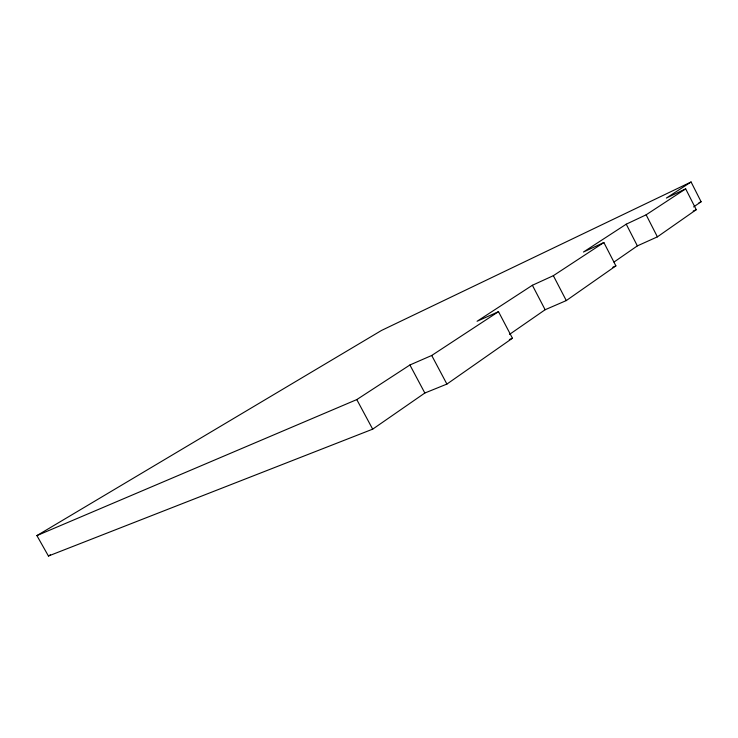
<?xml version="1.0" encoding="UTF-8"?>
<svg xmlns="http://www.w3.org/2000/svg" width="738" height="738" viewBox="0 0 738 738"><rect width="100%" height="100%" fill="white"/><g stroke="black" fill="none" stroke-linecap="round" stroke-linejoin="round"><path stroke-width="1.11" d="M693.628 206.935L701.1 201.76L691.082 181.982L381.509 330.449L36.9 535.604L48.431 556.018L372.681 429.165L424.839 393.022L446.905 384.083L512.44 338.244L498.501 311.667L477.071 321.27L532.384 285.274L553.352 275.68L603.869 242.534L615.889 265.883L566.286 300.578L545.133 309.739L509.534 334.388M613.998 262.064L637.364 245.883L657.392 236.852L696.248 209.684L685.685 188.863L666.359 198.07L691.082 181.982M36.9 535.604L356.786 399.59L409.913 364.987L431.721 355.476L498.501 311.667M603.869 242.534L583.444 252.036L626.239 224.186L646.137 214.813L685.685 188.863M48.431 556.018L50.387 554.81M699.006 202.729L701.1 201.76M693.176 211.086L696.248 209.684M612.798 267.257L615.889 265.883M509.349 339.545L512.44 338.244M356.786 399.59L372.681 429.165M409.913 364.987L424.839 393.022M431.721 355.476L446.905 384.083M532.384 285.274L545.133 309.739M553.352 275.68L566.286 300.578M626.239 224.186L637.364 245.883M646.137 214.813L657.392 236.852"/></g></svg>
